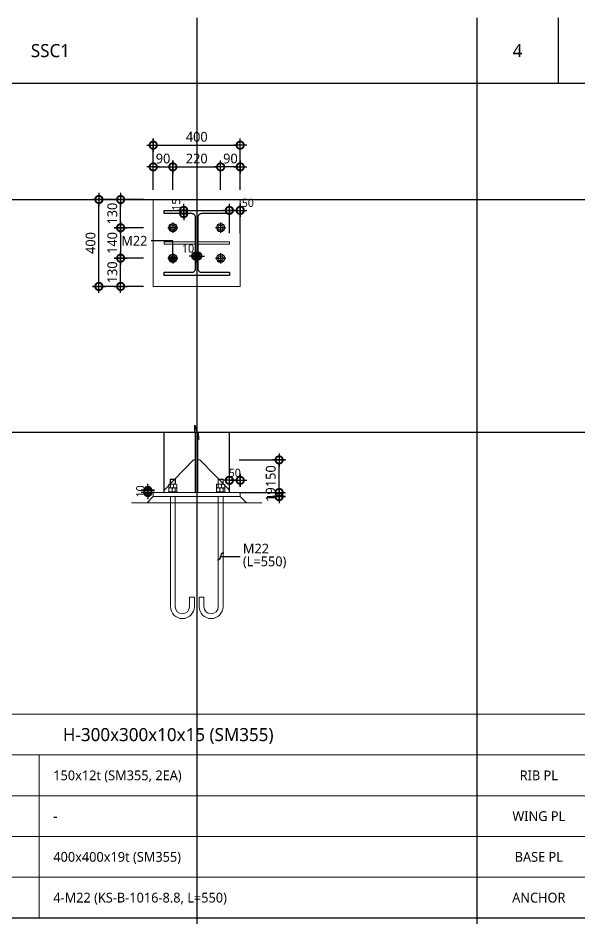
# Model space of a CAD drawing. Extents: x 697 to 24790, y 315 to 8595.
# Drawn here: x 18931 to 21512, y 4455 to 8595 of the extents above; entities that cross this region are included whole.
import ezdxf
from ezdxf.enums import TextEntityAlignment as Align
from ezdxf.lldxf.tags import DXFTag

# ---------------------------------------------------------------- set-up
doc = ezdxf.new("R2010")
doc.units = 0
doc.header["$LTSCALE"] = 30
doc.layers.get('DEFPOINTS').update_dxf_attribs({"color": 137})
for name, color, linetype, lineweight in [('Anchor Bolt', 4, 'Continuous', 0), ('Anchor Bolt(Hidden)', 8, 'DASHED0', 0), ('BasePlate', 2, 'Continuous', 0), ('Concrete', 8, 'Continuous', 0), ('Pedestal', 7, 'Continuous', 0), ('Plate', 3, 'Continuous', 0), ('Table(Etc)', 8, 'Continuous', 0), ('Table(Sub)', 7, 'Continuous', 0)]:
    doc.layers.add(name, color=color, linetype=linetype, lineweight=lineweight)
for name, color, linetype in [('Anchor Bolt-Center', 16, 'DASHDOTDOT0'), ('DIM', 7, 'Continuous'), ('DIM-INT', 7, 'Continuous'), ('STEEL', 4, 'Continuous'), ('SYM', 6, 'Continuous'), ('SYM-LEAD', 6, 'Continuous'), ('TABLE', 7, 'Continuous'), ('TEXT', 3, 'Continuous')]:
    doc.layers.add(name, color=color, linetype=linetype)
doc.styles.add('S1', font='malgun.ttf')
doc.styles.add('스타일1', font='malgun.ttf')
tags = doc.linetypes.add('DASHDOTDOT0', pattern=[1, 0.3, -0.23, 0, -0.24, 0, -0.23]).pattern_tags.tags
tags[14:15] = [DXFTag(74, 4), DXFTag(75, 0), DXFTag(340, '0'), DXFTag(46, 0.0), DXFTag(50, 0.0), DXFTag(44, 0.0), DXFTag(45, 0.0)]
tags[12:13] = [DXFTag(74, 4), DXFTag(75, 0), DXFTag(340, '0'), DXFTag(46, 0.0), DXFTag(50, 0.0), DXFTag(44, 0.0), DXFTag(45, 0.0)]
tags[10:11] = [DXFTag(74, 4), DXFTag(75, 0), DXFTag(340, '0'), DXFTag(46, 0.0), DXFTag(50, 0.0), DXFTag(44, 0.0), DXFTag(45, 0.0)]
tags[8:9] = [DXFTag(74, 4), DXFTag(75, 0), DXFTag(340, '0'), DXFTag(46, 0.0), DXFTag(50, 0.0), DXFTag(44, 0.0), DXFTag(45, 0.0)]
tags[6:7] = [DXFTag(74, 4), DXFTag(75, 0), DXFTag(340, '0'), DXFTag(46, 0.0), DXFTag(50, 0.0), DXFTag(44, 0.0), DXFTag(45, 0.0)]
tags[4:5] = [DXFTag(74, 4), DXFTag(75, 0), DXFTag(340, '0'), DXFTag(46, 0.0), DXFTag(50, 0.0), DXFTag(44, 0.0), DXFTag(45, 0.0)]
tags = doc.linetypes.add('DASHED0', pattern=[1, 0.5, -0.5]).pattern_tags.tags
tags[6:7] = [DXFTag(74, 4), DXFTag(75, 0), DXFTag(340, '0'), DXFTag(46, 0.0), DXFTag(50, 0.0), DXFTag(44, 0.0), DXFTag(45, 0.0)]
tags[4:5] = [DXFTag(74, 4), DXFTag(75, 0), DXFTag(340, '0'), DXFTag(46, 0.0), DXFTag(50, 0.0), DXFTag(44, 0.0), DXFTag(45, 0.0)]
doc.dimstyles.new('CJA', dxfattribs={"dimscale": 200, "dimtxt": 3, "dimasz": 1, "dimexe": 2, "dimexo": 3, "dimgap": 1, "dimtad": 1, "dimdec": 0, "dimzin": 1, "dimdsep": 46, "dimlunit": 6, "dimtxsty": '스타일1', "dimblk": 'GAUN-DOT', "dimcen": -2, "dimdle": 2, "dimclrd": 256, "dimclre": 256, "dimclrt": 3, "dimadec": 0, "dimazin": 0, "dimtfac": 1, "dimtdec": 0, "dimtix": 1, "dimtmove": 2, "dimatfit": 3, "dimldrblk": 'DOTSMALL', "dimfxl": 1, "dimtolj": 1, "dimtzin": 1, "dimarcsym": 0})

# ---------------------------------------------------------------- blocks, each defined once
blk = doc.blocks.new('ANCHOR_BOLT-PLAN-M22')
at = {"color": 7, "true_color": 0xffffff}
for p, q in [((-18.2, -3.2), (-16, 2.8)), ((-11.9, 14.2), (-13.1, 11)), ((-11.9, 14.2), (-5.6, 15.3)), ((6.3, 17.4), (3, 16.8)), ((6.3, 17.4), (10.5, 12.5)), ((18.2, 3.2), (16, 5.8)), ((18.2, 3.2), (16, -2.8)), ((-18.2, -3.2), (-16, -5.8)), ((-6.3, -17.4), (-10.5, -12.5)), ((-6.3, -17.4), (-3, -16.8)), ((11.9, -14.2), (5.6, -15.3)), ((11.9, -14.2), (13.1, -11))]:
    blk.add_line(p, q, dxfattribs=at)
blk.add_lwpolyline([(0, 18.5), (-16, 9.2), (-16, -9.2), (0, -18.5), (16, -9.2), (16, 9.2), (0, 18.5)])
at = {"color": 8, "true_color": 0x808080}
blk.add_circle((0, 0), 19.5, dxfattribs=at)
blk.add_circle((0, 0), 11)
at = {"layer": 'Anchor Bolt-Center'}
for p, q in [((-23.4, 0), (23.4, 0)), ((0, 23.4), (0, -23.4))]:
    blk.add_line(p, q, dxfattribs=at)
blk = doc.blocks.new('Arrow_Circle')
blk.add_circle((0, 0), 1)
blk = doc.blocks.new('ANCHOR_BOLT-SECT-M22')
for p, q in [((-12.1, 59.9), (-11, 61)), ((-12.1, 39), (-12.1, 59.9)), ((-12.1, 59.9), (12.1, 59.9)), ((-11, 61), (11, 61)), ((-11, 39), (-11, 61)), ((11, 61), (12.1, 59.9)), ((11, 39), (11, 61)), ((12.1, 59.9), (12.1, 39)), ((-19.5, 0), (-19.5, 3)), ((-19.5, 3), (19.5, 3)), ((19.5, 0), (-19.5, 0)), ((-18.5, 21), (-18.5, 37.2)), ((-18.5, 21), (18.5, 21)), ((-18.5, 3), (-18.5, 19.2)), ((-18.5, 3), (18.5, 3)), ((-14.8, 39), (11.1, 39)), ((-11.1, 21), (-11.1, 37.2)), ((-11.1, 21), (14.8, 21)), ((-3.7, 3), (-3.7, 19.2)), ((3.7, 21), (3.7, 37.2)), ((11.1, 3), (11.1, 19.2)), ((18.5, 21), (18.5, 37.2)), ((18.5, 3), (18.5, 19.2)), ((19.5, 3), (19.5, 0))]:
    blk.add_line(p, q)
for centre, radius, start, end in [((-14.8, 34.3), 4.7, 38.1154, 141.8846), ((-11.1, 4.9), 16.1, 62.6574, 117.3426), ((-3.7, 22.9), 16.1, 62.6574, 117.3426), ((3.7, 4.9), 16.1, 62.6574, 117.3426), ((11.1, 22.9), 16.1, 62.6574, 117.3426), ((14.8, 16.3), 4.7, 38.1154, 141.8846)]:
    blk.add_arc(centre, radius, start, end)
blk = doc.blocks.new('ANCHOR_BOLT-HOOK-M22')
for p, q in [((77, 0), (77, 44)), ((77, 44), (99, 44)), ((99, 44), (99, 0))]:
    blk.add_line(p, q)
for radius in [55, 33]:
    blk.add_arc((44, 0), radius, 180, 0)
blk = doc.blocks.new('Arrow_Tilde')
for centre, start, end in [((-0.25, 0.1875), 216.869898, 323.130102), ((0.25, -0.1875), 36.869898, 143.130102)]:
    blk.add_arc(centre, 0.3125, start, end)
blk = doc.blocks.new('GAUN-DOT')
at = {"linetype": 'ByBlock'}
for p, q in [((2, 0), (-2, 0)), ((0, -2), (0, 2))]:
    blk.add_line(p, q, dxfattribs=at)
at = {"const_width": 2.25}
blk.add_lwpolyline([(0, 0.28125, 1), (0, -0.28125, 1)], format="xyb", close=True, dxfattribs=at)
blk = doc.blocks.new('*D114')
at = {"layer": 'DEFPOINTS', "color": 0, "transparency": 16777216}
for p in [(19953.1, 7710.1), (19903.1, 7560.1), (19953.1, 7560.1)]:
    blk.add_point(p, dxfattribs=at)
at = {"layer": 'DIM-INT', "lineweight": -2, "transparency": 16777216}
for p, q in [((19888.1, 7710.1), (19873.1, 7710.1)), ((19903.1, 7605.1), (19903.1, 7740.1)), ((19903.1, 7710.1), (19953.1, 7710.1)), ((19953.1, 7605.1), (19953.1, 7740.1)), ((19968.1, 7710.1), (19983.1, 7710.1))]:
    blk.add_line(p, q, dxfattribs=at)
at = {"layer": 'DIM-INT', "lineweight": -2, "transparency": 16777216, "xscale": 15, "yscale": 15, "zscale": 15}
blk.add_blockref('GAUN-DOT', (19903.1, 7710.1), dxfattribs=at)
at = {"layer": 'DIM-INT', "lineweight": -2, "transparency": 16777216, "xscale": 15, "yscale": 15, "zscale": 15, "rotation": 180}
blk.add_blockref('GAUN-DOT', (19953.1, 7710.1), dxfattribs=at)
at = {"layer": 'DIM-INT', "color": 3, "transparency": 16777216, "insert": (19988.1, 7744.5), "char_height": 37.5, "attachment_point": 5, "style": '스타일1'}
blk.add_mtext('\\A1;50', dxfattribs=at)
blk = doc.blocks.new('_DotSmall')
at = {"color": 0, "linetype": 'ByBlock', "const_width": 0.5}
blk.add_lwpolyline([(-0.0625, 0, 1), (0.0625, 0, 1)], format="xyb", close=True, dxfattribs=at)
blk = doc.blocks.new('*D115')
at = {"layer": 'DEFPOINTS', "color": 0, "transparency": 16777216}
for p in [(19748.1, 7560.1), (19758.1, 7560.1), (19758.1, 7500.1)]:
    blk.add_point(p, dxfattribs=at)
at = {"layer": 'DIM-INT', "lineweight": -2, "transparency": 16777216}
for p, q in [((19733.1, 7500.1), (19718.1, 7500.1)), ((19748.1, 7515.1), (19748.1, 7470.1)), ((19748.1, 7500.1), (19758.1, 7500.1)), ((19758.1, 7515.1), (19758.1, 7470.1)), ((19773.1, 7500.1), (19788.1, 7500.1))]:
    blk.add_line(p, q, dxfattribs=at)
at = {"layer": 'DIM-INT', "lineweight": -2, "transparency": 16777216, "xscale": 15, "yscale": 15, "zscale": 15}
blk.add_blockref('GAUN-DOT', (19748.1, 7500.1), dxfattribs=at)
at = {"layer": 'DIM-INT', "lineweight": -2, "transparency": 16777216, "xscale": 15, "yscale": 15, "zscale": 15, "rotation": 180}
blk.add_blockref('GAUN-DOT', (19758.1, 7500.1), dxfattribs=at)
at = {"layer": 'DIM-INT', "color": 3, "transparency": 16777216, "insert": (19713.1, 7534.6), "char_height": 37.5, "attachment_point": 5, "style": '스타일1'}
blk.add_mtext('\\A1;10', dxfattribs=at)
blk = doc.blocks.new('*D116')
at = {"layer": 'DEFPOINTS', "color": 0, "transparency": 16777216}
for p in [(19753.1, 7710.1), (19693.1, 7695.1), (19753.1, 7695.1)]:
    blk.add_point(p, dxfattribs=at)
at = {"layer": 'DIM-INT', "lineweight": -2, "transparency": 16777216}
for p, q in [((19708.1, 7710.1), (19663.1, 7710.1)), ((19693.1, 7725.1), (19693.1, 7740.1)), ((19693.1, 7710.1), (19693.1, 7695.1)), ((19708.1, 7695.1), (19663.1, 7695.1)), ((19693.1, 7680.1), (19693.1, 7665.1))]:
    blk.add_line(p, q, dxfattribs=at)
at = {"layer": 'DIM-INT', "lineweight": -2, "transparency": 16777216, "xscale": 15, "yscale": 15, "zscale": 15}
for p, rotation in [((19693.1, 7710.1), 270), ((19693.1, 7695.1), 90)]:
    blk.add_blockref('GAUN-DOT', p, dxfattribs=dict(at, rotation=rotation))
at = {"layer": 'DIM-INT', "color": 3, "transparency": 16777216, "insert": (19658.6, 7736.7), "char_height": 37.5, "attachment_point": 5, "rotation": 90, "style": '스타일1'}
blk.add_mtext('\\A1;15', dxfattribs=at)
blk = doc.blocks.new('*D117')
at = {"layer": 'DEFPOINTS', "color": 0, "transparency": 16777216}
for p in [(19903.1, 6562.3), (20132.1, 6562.3), (19903.1, 6412.3)]:
    blk.add_point(p, dxfattribs=at)
at = {"layer": 'DIM', "lineweight": -2, "transparency": 16777216}
for p, q in [((19948.1, 6562.3), (20162.1, 6562.3)), ((20132.1, 6427.3), (20132.1, 6547.3)), ((19948.1, 6412.3), (20162.1, 6412.3))]:
    blk.add_line(p, q, dxfattribs=at)
at = {"layer": 'DIM', "lineweight": -2, "transparency": 16777216, "xscale": 15, "yscale": 15, "zscale": 15}
for p, rotation in [((20132.1, 6562.3), 90), ((20132.1, 6412.3), 270)]:
    blk.add_blockref('GAUN-DOT', p, dxfattribs=dict(at, rotation=rotation))
at = {"layer": 'DIM', "color": 3, "transparency": 16777216, "insert": (20093.7, 6487.3), "char_height": 45, "attachment_point": 5, "rotation": 90, "style": '스타일1'}
blk.add_mtext('\\A1;150', dxfattribs=at)
blk = doc.blocks.new('*D118')
at = {"layer": 'DEFPOINTS', "color": 0, "transparency": 16777216}
for p in [(19528.1, 6422.3), (19603.1, 6422.3), (19603.1, 6412.3)]:
    blk.add_point(p, dxfattribs=at)
at = {"layer": 'DIM-INT', "lineweight": -2, "transparency": 16777216}
for p, q in [((19558.1, 6422.3), (19498.1, 6422.3)), ((19528.1, 6437.3), (19528.1, 6452.3)), ((19528.1, 6412.3), (19528.1, 6422.3)), ((19558.1, 6412.3), (19498.1, 6412.3)), ((19528.1, 6397.3), (19528.1, 6382.3))]:
    blk.add_line(p, q, dxfattribs=at)
at = {"layer": 'DIM-INT', "lineweight": -2, "transparency": 16777216, "xscale": 15, "yscale": 15, "zscale": 15}
for p, rotation in [((19528.1, 6422.3), 270), ((19528.1, 6412.3), 90)]:
    blk.add_blockref('GAUN-DOT', p, dxfattribs=dict(at, rotation=rotation))
at = {"layer": 'DIM-INT', "color": 3, "transparency": 16777216, "insert": (19493.6, 6417.3), "char_height": 37.5, "attachment_point": 5, "rotation": 90, "style": '스타일1'}
blk.add_mtext('\\A1;10', dxfattribs=at)
blk = doc.blocks.new('*D119')
at = {"layer": 'DEFPOINTS', "color": 0, "transparency": 16777216}
for p in [(19953.1, 6468.3), (19903.1, 6393.3), (19953.1, 6393.3)]:
    blk.add_point(p, dxfattribs=at)
at = {"layer": 'DIM-INT', "lineweight": -2, "transparency": 16777216}
for p, q in [((19888.1, 6468.3), (19873.1, 6468.3)), ((19903.1, 6438.3), (19903.1, 6498.3)), ((19903.1, 6468.3), (19953.1, 6468.3)), ((19953.1, 6438.3), (19953.1, 6498.3)), ((19968.1, 6468.3), (19983.1, 6468.3))]:
    blk.add_line(p, q, dxfattribs=at)
at = {"layer": 'DIM-INT', "lineweight": -2, "transparency": 16777216, "xscale": 15, "yscale": 15, "zscale": 15}
blk.add_blockref('GAUN-DOT', (19903.1, 6468.3), dxfattribs=at)
at = {"layer": 'DIM-INT', "lineweight": -2, "transparency": 16777216, "xscale": 15, "yscale": 15, "zscale": 15, "rotation": 180}
blk.add_blockref('GAUN-DOT', (19953.1, 6468.3), dxfattribs=at)
at = {"layer": 'DIM-INT', "color": 3, "transparency": 16777216, "insert": (19928.1, 6502.6), "char_height": 37.5, "attachment_point": 5, "style": '스타일1'}
blk.add_mtext('\\A1;50', dxfattribs=at)
blk = doc.blocks.new('*D201')
at = {"layer": 'DEFPOINTS', "color": 0, "transparency": 16777216}
for p in [(19863.1, 7910.1), (19643.1, 7760.1), (19863.1, 7760.1)]:
    blk.add_point(p, dxfattribs=at)
at = {"layer": 'DIM', "lineweight": -2, "transparency": 16777216}
for p, q in [((19643.1, 7805.1), (19643.1, 7940.1)), ((19658.1, 7910.1), (19848.1, 7910.1)), ((19863.1, 7805.1), (19863.1, 7940.1))]:
    blk.add_line(p, q, dxfattribs=at)
at = {"layer": 'DIM', "lineweight": -2, "transparency": 16777216, "xscale": 15, "yscale": 15, "zscale": 15, "rotation": 180}
blk.add_blockref('GAUN-DOT', (19643.1, 7910.1), dxfattribs=at)
at = {"layer": 'DIM', "lineweight": -2, "transparency": 16777216, "xscale": 15, "yscale": 15, "zscale": 15}
blk.add_blockref('GAUN-DOT', (19863.1, 7910.1), dxfattribs=at)
at = {"layer": 'DIM', "color": 3, "transparency": 16777216, "insert": (19753.1, 7948.3), "char_height": 45, "attachment_point": 5, "style": '스타일1'}
blk.add_mtext('\\A1;220', dxfattribs=at)
blk = doc.blocks.new('*D202')
at = {"layer": 'DEFPOINTS', "color": 0, "transparency": 16777216}
for p in [(19953.1, 8010.1), (19553.1, 7760.1), (19953.1, 7760.1)]:
    blk.add_point(p, dxfattribs=at)
at = {"layer": 'DIM', "lineweight": -2, "transparency": 16777216}
for p, q in [((19553.1, 7805.1), (19553.1, 8040.1)), ((19953.1, 7805.1), (19953.1, 8040.1)), ((19568.1, 8010.1), (19938.1, 8010.1))]:
    blk.add_line(p, q, dxfattribs=at)
at = {"layer": 'DIM', "lineweight": -2, "transparency": 16777216, "xscale": 15, "yscale": 15, "zscale": 15, "rotation": 180}
blk.add_blockref('GAUN-DOT', (19553.1, 8010.1), dxfattribs=at)
at = {"layer": 'DIM', "lineweight": -2, "transparency": 16777216, "xscale": 15, "yscale": 15, "zscale": 15}
blk.add_blockref('GAUN-DOT', (19953.1, 8010.1), dxfattribs=at)
at = {"layer": 'DIM', "color": 3, "transparency": 16777216, "insert": (19753.1, 8048.3), "char_height": 45, "attachment_point": 5, "style": '스타일1'}
blk.add_mtext('\\A1;400', dxfattribs=at)
blk = doc.blocks.new('*D203')
at = {"layer": 'DEFPOINTS', "color": 0, "transparency": 16777216}
for p in [(19403.1, 7760.1), (19553.1, 7760.1), (19553.1, 7630.1)]:
    blk.add_point(p, dxfattribs=at)
at = {"layer": 'DIM', "lineweight": -2, "transparency": 16777216}
for p, q in [((19508.1, 7760.1), (19373.1, 7760.1)), ((19403.1, 7645.1), (19403.1, 7745.1)), ((19508.1, 7630.1), (19373.1, 7630.1))]:
    blk.add_line(p, q, dxfattribs=at)
at = {"layer": 'DIM', "lineweight": -2, "transparency": 16777216, "xscale": 15, "yscale": 15, "zscale": 15}
for p, rotation in [((19403.1, 7760.1), 90), ((19403.1, 7630.1), 270)]:
    blk.add_blockref('GAUN-DOT', p, dxfattribs=dict(at, rotation=rotation))
at = {"layer": 'DIM', "color": 3, "transparency": 16777216, "insert": (19364.8, 7695.1), "char_height": 45, "attachment_point": 5, "rotation": 90, "style": '스타일1'}
blk.add_mtext('\\A1;130', dxfattribs=at)
blk = doc.blocks.new('*D204')
at = {"layer": 'DEFPOINTS', "color": 0, "transparency": 16777216}
for p in [(19303.1, 7760.1), (19553.1, 7760.1), (19553.1, 7360.1)]:
    blk.add_point(p, dxfattribs=at)
at = {"layer": 'DIM', "lineweight": -2, "transparency": 16777216}
for p, q in [((19508.1, 7760.1), (19273.1, 7760.1)), ((19303.1, 7375.1), (19303.1, 7745.1)), ((19508.1, 7360.1), (19273.1, 7360.1))]:
    blk.add_line(p, q, dxfattribs=at)
at = {"layer": 'DIM', "lineweight": -2, "transparency": 16777216, "xscale": 15, "yscale": 15, "zscale": 15}
for p, rotation in [((19303.1, 7760.1), 90), ((19303.1, 7360.1), 270)]:
    blk.add_blockref('GAUN-DOT', p, dxfattribs=dict(at, rotation=rotation))
at = {"layer": 'DIM', "color": 3, "transparency": 16777216, "insert": (19264.9, 7560.1), "char_height": 45, "attachment_point": 5, "rotation": 90, "style": '스타일1'}
blk.add_mtext('\\A1;400', dxfattribs=at)
blk = doc.blocks.new('*D205')
at = {"layer": 'DEFPOINTS', "color": 0, "transparency": 16777216}
for p in [(19863.1, 7910.1), (19863.1, 7760.1), (19953.1, 7760.1)]:
    blk.add_point(p, dxfattribs=at)
at = {"layer": 'DIM', "lineweight": -2, "transparency": 16777216}
for p, q in [((19848.1, 7910.1), (19833.1, 7910.1)), ((19863.1, 7805.1), (19863.1, 7940.1)), ((19953.1, 7910.1), (19863.1, 7910.1)), ((19953.1, 7805.1), (19953.1, 7940.1)), ((19968.1, 7910.1), (19983.1, 7910.1))]:
    blk.add_line(p, q, dxfattribs=at)
at = {"layer": 'DIM', "lineweight": -2, "transparency": 16777216, "xscale": 15, "yscale": 15, "zscale": 15}
blk.add_blockref('GAUN-DOT', (19863.1, 7910.1), dxfattribs=at)
at = {"layer": 'DIM', "lineweight": -2, "transparency": 16777216, "xscale": 15, "yscale": 15, "zscale": 15, "rotation": 180}
blk.add_blockref('GAUN-DOT', (19953.1, 7910.1), dxfattribs=at)
at = {"layer": 'DIM', "color": 3, "transparency": 16777216, "insert": (19908.1, 7948.3), "char_height": 45, "attachment_point": 5, "style": '스타일1'}
blk.add_mtext('\\A1;90', dxfattribs=at)
blk = doc.blocks.new('*D206')
at = {"layer": 'DEFPOINTS', "color": 0, "transparency": 16777216}
for p in [(19643.1, 7910.1), (19553.1, 7760.1), (19643.1, 7760.1)]:
    blk.add_point(p, dxfattribs=at)
at = {"layer": 'DIM', "lineweight": -2, "transparency": 16777216}
for p, q in [((19538.1, 7910.1), (19523.1, 7910.1)), ((19553.1, 7805.1), (19553.1, 7940.1)), ((19553.1, 7910.1), (19643.1, 7910.1)), ((19643.1, 7805.1), (19643.1, 7940.1)), ((19658.1, 7910.1), (19673.1, 7910.1))]:
    blk.add_line(p, q, dxfattribs=at)
at = {"layer": 'DIM', "lineweight": -2, "transparency": 16777216, "xscale": 15, "yscale": 15, "zscale": 15}
blk.add_blockref('GAUN-DOT', (19553.1, 7910.1), dxfattribs=at)
at = {"layer": 'DIM', "lineweight": -2, "transparency": 16777216, "xscale": 15, "yscale": 15, "zscale": 15, "rotation": 180}
blk.add_blockref('GAUN-DOT', (19643.1, 7910.1), dxfattribs=at)
at = {"layer": 'DIM', "color": 3, "transparency": 16777216, "insert": (19598.1, 7948.3), "char_height": 45, "attachment_point": 5, "style": '스타일1'}
blk.add_mtext('\\A1;90', dxfattribs=at)
blk = doc.blocks.new('*D207')
at = {"layer": 'DEFPOINTS', "color": 0, "transparency": 16777216}
for p in [(19553.1, 7630.1), (19403.1, 7490.1), (19553.1, 7490.1)]:
    blk.add_point(p, dxfattribs=at)
at = {"layer": 'DIM', "lineweight": -2, "transparency": 16777216}
for p, q in [((19508.1, 7630.1), (19373.1, 7630.1)), ((19403.1, 7615.1), (19403.1, 7505.1)), ((19508.1, 7490.1), (19373.1, 7490.1))]:
    blk.add_line(p, q, dxfattribs=at)
at = {"layer": 'DIM', "lineweight": -2, "transparency": 16777216, "xscale": 15, "yscale": 15, "zscale": 15}
for p, rotation in [((19403.1, 7630.1), 90), ((19403.1, 7490.1), 270)]:
    blk.add_blockref('GAUN-DOT', p, dxfattribs=dict(at, rotation=rotation))
at = {"layer": 'DIM', "color": 3, "transparency": 16777216, "insert": (19364.8, 7560.1), "char_height": 45, "attachment_point": 5, "rotation": 90, "style": '스타일1'}
blk.add_mtext('\\A1;140', dxfattribs=at)
blk = doc.blocks.new('*D208')
at = {"layer": 'DEFPOINTS', "color": 0, "transparency": 16777216}
for p in [(19403.1, 7490.1), (19553.1, 7490.1), (19553.1, 7360.1)]:
    blk.add_point(p, dxfattribs=at)
at = {"layer": 'DIM', "lineweight": -2, "transparency": 16777216}
for p, q in [((19508.1, 7490.1), (19373.1, 7490.1)), ((19403.1, 7375.1), (19403.1, 7475.1)), ((19508.1, 7360.1), (19373.1, 7360.1))]:
    blk.add_line(p, q, dxfattribs=at)
at = {"layer": 'DIM', "lineweight": -2, "transparency": 16777216, "xscale": 15, "yscale": 15, "zscale": 15}
for p, rotation in [((19403.1, 7490.1), 90), ((19403.1, 7360.1), 270)]:
    blk.add_blockref('GAUN-DOT', p, dxfattribs=dict(at, rotation=rotation))
at = {"layer": 'DIM', "color": 3, "transparency": 16777216, "insert": (19364.8, 7425.1), "char_height": 45, "attachment_point": 5, "rotation": 90, "style": '스타일1'}
blk.add_mtext('\\A1;130', dxfattribs=at)
blk = doc.blocks.new('*D209')
at = {"layer": 'DEFPOINTS', "color": 0, "transparency": 16777216}
for p in [(20031.6, 6412.3), (20031.6, 6393.3), (20132.1, 6412.3)]:
    blk.add_point(p, dxfattribs=at)
at = {"layer": 'DIM', "lineweight": -2, "transparency": 16777216}
for p, q in [((20132.1, 6427.3), (20132.1, 6442.3)), ((20076.6, 6412.3), (20162.1, 6412.3)), ((20076.6, 6393.3), (20162.1, 6393.3)), ((20132.1, 6393.3), (20132.1, 6412.3)), ((20132.1, 6378.3), (20132.1, 6363.3))]:
    blk.add_line(p, q, dxfattribs=at)
at = {"layer": 'DIM', "lineweight": -2, "transparency": 16777216, "xscale": 15, "yscale": 15, "zscale": 15}
for p, rotation in [((20132.1, 6412.3), 270), ((20132.1, 6393.3), 90)]:
    blk.add_blockref('GAUN-DOT', p, dxfattribs=dict(at, rotation=rotation))
at = {"layer": 'DIM', "color": 3, "transparency": 16777216, "insert": (20093.7, 6402.8), "char_height": 45, "attachment_point": 5, "rotation": 90, "style": '스타일1'}
blk.add_mtext('\\A1;19', dxfattribs=at)

msp = doc.modelspace()

# ---------------------------------------------------------------- linework, layer by layer
at = {"layer": 'Anchor Bolt(Hidden)'}
for p, q in [((19632.1, 6393.3), (19632.1, 5887.3)), ((19654.1, 6393.3), (19654.1, 5887.3)), ((19852.1, 6393.3), (19852.1, 5887.3)), ((19874.1, 6393.3), (19874.1, 5887.3))]:
    msp.add_line(p, q, dxfattribs=at)
at = {"layer": 'BasePlate'}
for points in [[(19553.1, 7760.1), (19553.1, 7360.1), (19953.1, 7360.1), (19953.1, 7760.1), (19553.1, 7760.1)], [(19553.1, 6412.3), (19553.1, 6393.3), (19953.1, 6393.3), (19953.1, 6412.3), (19553.1, 6412.3)]]:
    msp.add_lwpolyline(points, dxfattribs=at)
at = {"layer": 'Concrete'}
msp.add_lwpolyline([(19981.6, 6364.8), (19524.6, 6364.8), (19553.1, 6393.3), (19953.1, 6393.3), (19981.6, 6364.8)], dxfattribs=at)
at = {"layer": 'DEFPOINTS'}
for p, q in [((19753.1, 8595), (19753.1, 315)), ((13312.5, 7760.1), (23777.7, 7760.1)), ((13312.5, 6689.2), (23777.7, 6689.2))]:
    msp.add_line(p, q, dxfattribs=at)
at = {"layer": 'Pedestal'}
msp.add_line((19453.1, 6364.8), (20053.1, 6364.8), dxfattribs=at)
at = {"layer": 'Plate'}
for points in [[(19748.1, 7566.1), (19748.1, 7554.1), (19603.1, 7554.1), (19603.1, 7566.1), (19748.1, 7566.1)], [(19758.1, 7554.1), (19758.1, 7566.1), (19903.1, 7566.1), (19903.1, 7554.1), (19758.1, 7554.1)], [(19603.1, 6412.3), (19748.1, 6412.3), (19748.1, 6562.3), (19738.1, 6562.3), (19603.1, 6422.3), (19603.1, 6412.3)], [(19903.1, 6412.3), (19758.1, 6412.3), (19758.1, 6562.3), (19768.1, 6562.3), (19903.1, 6422.3), (19903.1, 6412.3)]]:
    msp.add_lwpolyline(points, dxfattribs=at)
at = {"layer": 'STEEL'}
for p, q in [((19603.1, 6412.3), (19603.1, 6689.2)), ((19903.1, 6412.3), (19903.1, 6689.2))]:
    msp.add_line(p, q, dxfattribs=at)
at = {"layer": 'STEEL', "linetype": 'DASHED0'}
for p, q in [((19748.1, 6412.3), (19748.1, 6689.2)), ((19758.1, 6412.3), (19758.1, 6689.2))]:
    msp.add_line(p, q, dxfattribs=at)
at = {"layer": 'STEEL'}
msp.add_lwpolyline([(19603.1, 7695.1), (19603.1, 7710.1), (19903.1, 7710.1), (19903.1, 7695.1), (19776.1, 7695.1, 0.414214), (19758.1, 7677.1), (19758.1, 7443.1, 0.414214), (19776.1, 7425.1), (19903.1, 7425.1), (19903.1, 7410.1), (19603.1, 7410.1), (19603.1, 7425.1), (19730.1, 7425.1, 0.414214), (19748.1, 7443.1), (19748.1, 7677.1, 0.414214), (19730.1, 7695.1), (19603.1, 7695.1)], format="xyb", dxfattribs=at)
at = {"layer": 'SYM'}
msp.add_lwpolyline([(19518, 6689.1), (19744.9, 6688.9), (19744.3, 6722.3), (19762, 6656), (19761.4, 6688.9), (19989.8, 6689.1)], dxfattribs=at)
at = {"layer": 'SYM-LEAD', "color": 6}
msp.add_line((19863.1, 6118.3), (19953.1, 6118.3), dxfattribs=at)
msp.add_lwpolyline([(19643.1, 7495.1), (19643.1, 7570.1), (19543.8, 7570.1)], dxfattribs=at)
at = {"layer": 'TABLE', "color": 3}
for p, q in [((21041.3, 8595), (21041.3, 315)), ((13312.5, 4455), (23617.5, 4455))]:
    msp.add_line(p, q, dxfattribs=at)
at = {"layer": 'TABLE', "color": 4}
for p, q in [((21416.3, 8595), (21416.3, 8295)), ((13312.5, 8295), (23617.5, 8295))]:
    msp.add_line(p, q, dxfattribs=at)
at = {"layer": 'Table(Etc)'}
for p, q in [((13316.9, 5017.5), (23617.5, 5017.5)), ((13316.9, 4830), (23617.5, 4830)), ((13316.9, 4642.5), (23617.5, 4642.5))]:
    msp.add_line(p, q, dxfattribs=at)
at = {"layer": 'Table(Sub)'}
for p, q in [((13316.9, 5392.5), (23617.5, 5392.5)), ((13316.9, 5205), (23617.5, 5205)), ((19027.5, 5205), (19027.5, 4455))]:
    msp.add_line(p, q, dxfattribs=at)

# ---------------------------------------------------------------- block references
at = {"layer": 'Anchor Bolt'}
for name, p in [('ANCHOR_BOLT-PLAN-M22', (19643.1, 7630.6)), ('ANCHOR_BOLT-PLAN-M22', (19863.1, 7630.6)), ('ANCHOR_BOLT-PLAN-M22', (19643.1, 7489.6)), ('ANCHOR_BOLT-PLAN-M22', (19863.1, 7489.6)), ('ANCHOR_BOLT-SECT-M22', (19643.1, 6412.3)), ('ANCHOR_BOLT-SECT-M22', (19863.1, 6412.3))]:
    msp.add_blockref(name, p, dxfattribs=at)
at = {"layer": 'Anchor Bolt(Hidden)'}
msp.add_blockref('ANCHOR_BOLT-HOOK-M22', (19643.1, 5887.3), dxfattribs=at)
at = {"layer": 'Anchor Bolt(Hidden)', "xscale": -1}
msp.add_blockref('ANCHOR_BOLT-HOOK-M22', (19863.1, 5887.3), dxfattribs=at)
at = {"layer": 'SYM-LEAD', "color": 6, "xscale": 42.5, "yscale": 42.5, "rotation": 45}
msp.add_blockref('Arrow_Tilde', (19863.1, 6118.3), dxfattribs=at)
at = {"layer": 'TEXT', "xscale": 5.5, "yscale": 5.5}
msp.add_blockref('Arrow_Circle', (19643.1, 7489.6), dxfattribs=at)

# ---------------------------------------------------------------- texts
at = {"layer": 'TEXT', "linetype": 'ByBlock', "style": '스타일1'}
for s, height, p in [('SSC1', 60, (18990, 8445)), ('150x12t (SM355, 2EA)', 45, (19093.1, 5111.2)), ('-', 45, (19093.1, 4923.7)), ('400x400x19t (SM355)', 45, (19093.1, 4736.2)), ('4-M22 (KS-B-1016-8.8, L=550)', 45, (19093.1, 4548.7))]:
    msp.add_text(s, height=height, dxfattribs=at).set_placement(p, align=Align.MIDDLE_LEFT)
at = {"layer": 'TEXT', "color": 6, "linetype": 'ByBlock', "style": '스타일1'}
msp.add_text('4', height=60, dxfattribs=at).set_placement((21228.8, 8445), align=Align.MIDDLE_CENTER)
at = {"layer": 'TEXT', "color": 3, "style": 'S1'}
msp.add_text('M22', height=45, dxfattribs=at).set_placement((19406.1, 7570.1), align=Align.MIDDLE_LEFT)
at = {"layer": 'TEXT', "linetype": 'ByBlock', "style": '스타일1'}
msp.add_text('M22', height=45, dxfattribs=at).set_placement((19965.6, 6118.3), align=Align.BOTTOM_LEFT)
msp.add_text('(L=550)', height=45, dxfattribs=at).set_placement((19965.6, 6118.3), align=Align.TOP_LEFT)
for s, height, p in [('H-300x300x10x15 (SM355)', 60, (19621.9, 5298.7)), ('RIB PL', 45, (21326.7, 5111.2)), ('WING PL', 45, (21326.7, 4923.7)), ('BASE PL', 45, (21326.7, 4736.2)), ('ANCHOR', 45, (21326.7, 4548.7))]:
    msp.add_text(s, height=height, dxfattribs=at).set_placement(p, align=Align.MIDDLE_CENTER)

# ---------------------------------------------------------------- dimensions: what is measured, and where the dimension line sits
at = {"layer": 'DIM'}
for p1, p2, distance, picture, middle in [((19553.1, 7760.1), (19953.1, 7760.1), 250, '*D202', (19753.1, 8048.3)), ((19553.1, 7760.1), (19643.1, 7760.1), 150, '*D206', (19598.1, 7948.3)), ((19643.1, 7760.1), (19863.1, 7760.1), 150, '*D201', (19753.1, 7948.3)), ((19953.1, 7760.1), (19863.1, 7760.1), -150, '*D205', (19908.1, 7948.3)), ((19553.1, 7360.1), (19553.1, 7760.1), 250, '*D204', (19264.9, 7560.1)), ((19553.1, 7630.1), (19553.1, 7760.1), 150, '*D203', (19364.8, 7695.1)), ((19553.1, 7630.1), (19553.1, 7490.1), -150, '*D207', (19364.8, 7560.1)), ((19553.1, 7360.1), (19553.1, 7490.1), 150, '*D208', (19364.8, 7425.1)), ((19903.1, 6412.3), (19903.1, 6562.3), -228.9, '*D117', (20093.7, 6487.3)), ((20031.6, 6393.3), (20031.6, 6412.3), -100.5, '*D209', (20093.7, 6402.8))]:
    dim = msp.add_aligned_dim(p1=p1, p2=p2, distance=distance, dimstyle='CJA', override={"dimscale": 15}, dxfattribs=at)
    dim.commit()
    dim.dimension.update_dxf_attribs({"geometry": picture, "text_midpoint": middle})
at = {"layer": 'DIM-INT'}
for base, p1, p2, angle, picture, middle in [((19693.1, 7695.1), (19753.1, 7710.1), (19753.1, 7695.1), 270, '*D116', (19658.6, 7736.7)), ((19953.1, 7710.1), (19903.1, 7560.1), (19953.1, 7560.1), 0, '*D114', (19988.1, 7744.5)), ((19758.1, 7500.1), (19748.1, 7560.1), (19758.1, 7560.1), 0, '*D115', (19713.1, 7534.6))]:
    dim = msp.add_linear_dim(base=base, p1=p1, p2=p2, angle=angle, dimstyle='CJA', override={"dimscale": 15, "dimtxt": 2.5}, dxfattribs=at)
    dim.commit()
    dim.dimension.update_dxf_attribs({"geometry": picture, "text_midpoint": middle, "dimtype": 161})
for p1, p2, picture, middle in [((19903.1, 6393.3), (19953.1, 6393.3), '*D119', (19928.1, 6502.6)), ((19603.1, 6412.3), (19603.1, 6422.3), '*D118', (19493.6, 6417.3))]:
    dim = msp.add_aligned_dim(p1=p1, p2=p2, distance=75, dimstyle='CJA', override={"dimscale": 15, "dimtxt": 2.5}, dxfattribs=at)
    dim.commit()
    dim.dimension.update_dxf_attribs({"geometry": picture, "text_midpoint": middle})

doc.saveas('drawing.dxf')
